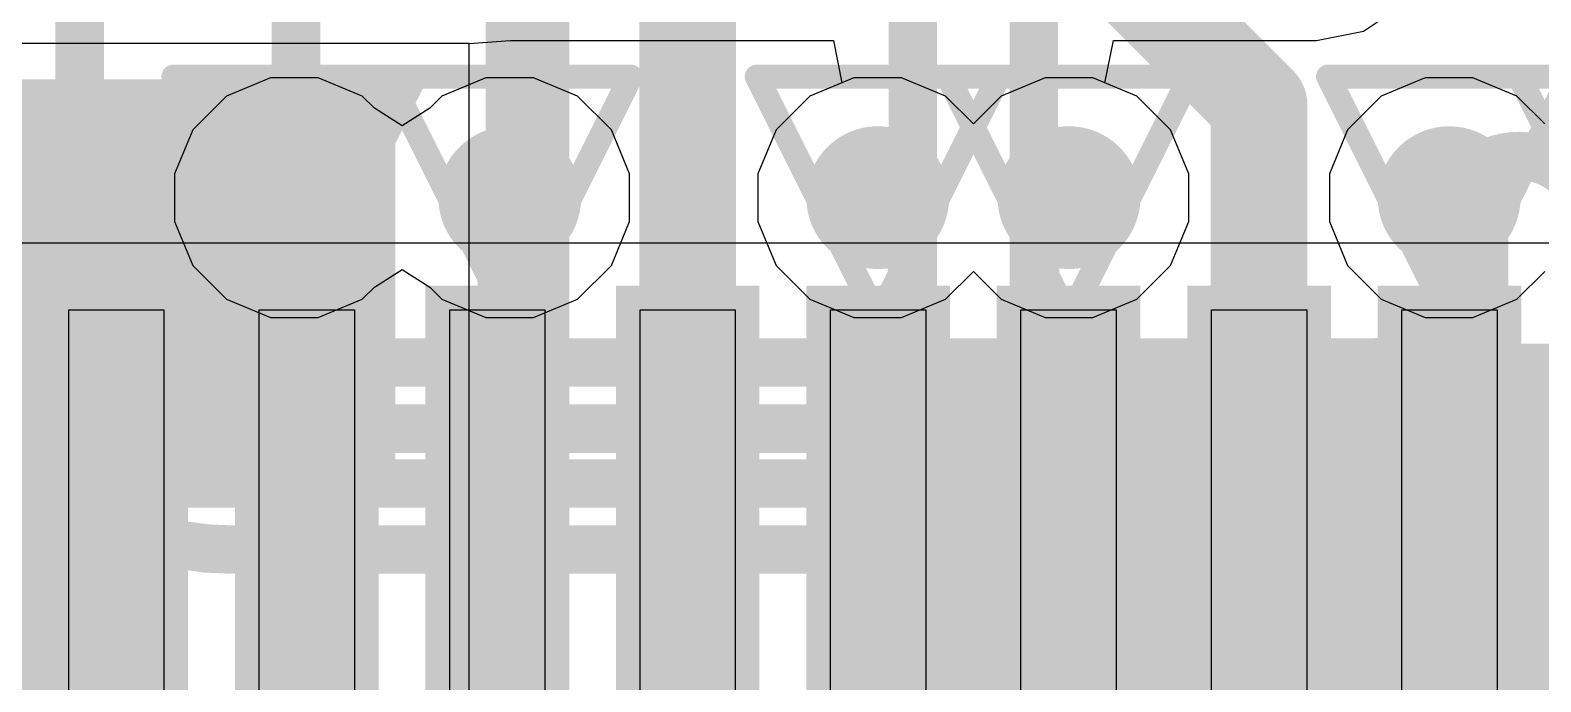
# Model space of a CAD drawing. Header units: inches. Extents: x -6 to 283, y -12 to 154.
# Drawn here: x 19.209 to 22.382, y -0.693 to 0.676 of the extents above; entities that cross this region are included whole.
import ezdxf

# ---------------------------------------------------------------- set-up
doc = ezdxf.new("R2010")
doc.units = ezdxf.units.IN
for name, color, linetype in [('Bottom Layer', 5, 'Continuous'), ('Bottom Overlay', 54, 'Continuous'), ('Bottom Paste', 16, 'Continuous'), ('Bottom Solder', 6, 'Continuous'), ('Drill Drawing', 1, 'Continuous'), ('GND-1', 16, 'Continuous'), ('GND-2', 90, 'Continuous'), ('GND-3', 216, 'Continuous'), ('GND-4', 54, 'Continuous'), ('PWR-1', 156, 'Continuous'), ('PWR-2', 130, 'Continuous'), ('Signal L1', 76, 'Continuous'), ('Signal L2', 6, 'Continuous'), ('Top Layer', 1, 'Continuous'), ('Top Paste', 8, 'Continuous'), ('Top Solder', 216, 'Continuous'), ('Via Holes', 16, 'Continuous')]:
    doc.layers.add(name, color=color, linetype=linetype)

# ---------------------------------------------------------------- blocks, each defined once
blk = doc.blocks.new('ESOP_8_B_53')
at = {"layer": 'Bottom Layer'}
for points in [[(-3.5085, 2.205), (-2.3085, 2.205), (-2.3085, 1.605), (-3.5085, 1.605)], [(-1.2, 1.65), (1.2, 1.65), (1.2, -1.65), (-1.2, -1.65)]]:
    blk.add_hatch(color=5, dxfattribs=at).paths.add_polyline_path(points)
at = {"layer": 'Bottom Paste'}
for points in [[(-3.5085, 2.205), (-2.3085, 2.205), (-2.3085, 1.605), (-3.5085, 1.605)], [(-1.2, 1.65), (1.2, 1.65), (1.2, -1.65), (-1.2, -1.65)]]:
    blk.add_hatch(color=16, dxfattribs=at).paths.add_polyline_path(points)
at = {"layer": 'Bottom Solder'}
for points in [[(-3.6101, 2.3066), (-2.2069, 2.3066), (-2.2069, 1.5034), (-3.6101, 1.5034)], [(-1.3016, 1.7516), (1.3016, 1.7516), (1.3016, -1.7516), (-1.3016, -1.7516)]]:
    blk.add_hatch(color=6, dxfattribs=at).paths.add_polyline_path(points)
at = {"layer": 'Bottom Overlay'}
blk.add_lwpolyline([(-1.905, -2.5146, 0.127, 0.127, 0), (-1.905, 2.5146, 0.127, 0.127, 0)], format="xyseb", dxfattribs=at)
blk = doc.blocks.new('QFN_64_EP_7_5_7_5__55')
at = {"layer": 'Top Layer'}
for points in [[(-4.3499, -0.0999), (-3.3499, -0.0999), (-3.3499, -0.2999), (-4.3499, -0.2999)], [(-4.3499, -0.4999), (-3.3499, -0.4999), (-3.3499, -0.6999), (-4.3499, -0.6999)], [(-4.3499, -0.9), (-3.3499, -0.9), (-3.3499, -1.1), (-4.3499, -1.1)], [(-4.3499, -1.3), (-3.3499, -1.3), (-3.3499, -1.5), (-4.3499, -1.5)], [(-4.3499, -1.7001), (-3.3499, -1.7001), (-3.3499, -1.9001), (-4.3499, -1.9001)], [(-4.3499, -2.0999), (-3.3499, -2.0999), (-3.3499, -2.2999), (-4.3499, -2.2999)], [(-4.3499, -2.4999), (-3.3499, -2.4999), (-3.3499, -2.6999), (-4.3499, -2.6999)], [(-4.3499, -2.9), (-3.3499, -2.9), (-3.3499, -3.1), (-4.3499, -3.1)]]:
    blk.add_hatch(color=1, dxfattribs=at).paths.add_polyline_path(points)
at = {"layer": 'Top Solder'}
for points in [[(-4.4007, -0.0491), (-3.2991, -0.0491), (-3.2991, -0.3507), (-4.4007, -0.3507)], [(-4.4007, -0.4491), (-3.2991, -0.4491), (-3.2991, -0.7507), (-4.4007, -0.7507)], [(-4.4007, -0.8492), (-3.2991, -0.8492), (-3.2991, -1.1508), (-4.4007, -1.1508)], [(-4.4007, -1.2492), (-3.2991, -1.2492), (-3.2991, -1.5508), (-4.4007, -1.5508)], [(-4.4007, -1.6493), (-3.2991, -1.6493), (-3.2991, -1.9509), (-4.4007, -1.9509)], [(-4.4007, -2.0491), (-3.2991, -2.0491), (-3.2991, -2.3507), (-4.4007, -2.3507)], [(-4.4007, -2.4491), (-3.2991, -2.4491), (-3.2991, -2.7507), (-4.4007, -2.7507)], [(-4.4007, -2.8492), (-3.2991, -2.8492), (-3.2991, -3.1508), (-4.4007, -3.1508)]]:
    blk.add_hatch(color=216, dxfattribs=at).paths.add_polyline_path(points)
at = {"layer": 'Top Paste'}
for p, q in [((-4.3499, -0.2999), (-4.3499, -0.0999)), ((-4.3499, -0.0999), (-3.3499, -0.0999)), ((-3.3499, -0.2999), (-4.3499, -0.2999)), ((-4.3499, -0.5), (-3.3499, -0.4999)), ((-4.3499, -0.6999), (-4.3499, -0.5)), ((-3.3499, -0.6999), (-4.3499, -0.6999)), ((-4.3499, -1.1), (-4.3499, -0.9)), ((-4.3499, -0.9), (-3.3499, -0.9)), ((-3.3499, -1.1), (-4.3499, -1.1)), ((-4.3499, -1.5), (-4.3499, -1.3)), ((-4.3499, -1.3), (-3.3499, -1.3)), ((-3.3499, -1.5001), (-4.3499, -1.5)), ((-4.3499, -1.9001), (-4.3499, -1.7001)), ((-4.3499, -1.7001), (-3.3499, -1.7001)), ((-3.3499, -1.9001), (-4.3499, -1.9001)), ((-4.3499, -2.2999), (-4.3499, -2.0999)), ((-4.3499, -2.0999), (-3.3499, -2.0999)), ((-3.3499, -2.2999), (-4.3499, -2.2999)), ((-4.3499, -2.6999), (-4.3499, -2.4999)), ((-4.3499, -2.4999), (-3.3499, -2.4999)), ((-3.3499, -2.6999), (-4.3499, -2.6999)), ((-4.3499, -3.1), (-4.3499, -2.9)), ((-4.3499, -2.9), (-3.3499, -2.9)), ((-3.3499, -3.1), (-4.3499, -3.1))]:
    blk.add_line(p, q, dxfattribs=at)

msp = doc.modelspace()

# ---------------------------------------------------------------- hatches: boundary and pattern name
at = {"layer": 'Bottom Layer'}
msp.add_hatch(color=5, dxfattribs=at).paths.add_polyline_path([(17.5702, -0.1292), (19.7477, -0.1292), (19.7477, 0.4708), (17.5702, 0.4708)])
h = msp.add_hatch(color=5, dxfattribs=at)
edge = h.paths.add_edge_path()
edge.add_arc((20.9893, 0.3242), 0.15, 0, 360)
h = msp.add_hatch(color=5, dxfattribs=at)
edge = h.paths.add_edge_path()
edge.add_arc((21.3909, 0.3242), 0.15, 0, 360)
at = {"layer": 'GND-1'}
h = msp.add_hatch(color=16, dxfattribs=at)
edge = h.paths.add_edge_path()
edge.add_arc((19.7641, 0.3242), 0.15, 0, 360)
h = msp.add_hatch(color=16, dxfattribs=at)
edge = h.paths.add_edge_path()
edge.add_arc((20.2165, 0.3242), 0.15, 0, 360)
h = msp.add_hatch(color=16, dxfattribs=at)
edge = h.paths.add_edge_path()
edge.add_arc((20.9893, 0.3242), 0.15, 0, 360)
h = msp.add_hatch(color=16, dxfattribs=at)
edge = h.paths.add_edge_path()
edge.add_arc((21.3909, 0.3242), 0.15, 0, 360)
h = msp.add_hatch(color=16, dxfattribs=at)
edge = h.paths.add_edge_path()
edge.add_arc((22.1893, 0.3242), 0.15, 0, 360)
at = {"layer": 'GND-2'}
h = msp.add_hatch(color=90, dxfattribs=at)
edge = h.paths.add_edge_path()
edge.add_arc((20.9893, 0.3242), 0.15, 0, 360)
h = msp.add_hatch(color=90, dxfattribs=at)
edge = h.paths.add_edge_path()
edge.add_arc((21.3909, 0.3242), 0.15, 0, 360)
at = {"layer": 'GND-3'}
h = msp.add_hatch(color=216, dxfattribs=at)
edge = h.paths.add_edge_path()
edge.add_arc((20.9893, 0.3242), 0.15, 0, 360)
h = msp.add_hatch(color=216, dxfattribs=at)
edge = h.paths.add_edge_path()
edge.add_arc((21.3909, 0.3242), 0.15, 0, 360)
at = {"layer": 'GND-4'}
h = msp.add_hatch(color=54, dxfattribs=at)
edge = h.paths.add_edge_path()
edge.add_arc((20.9893, 0.3242), 0.15, 0, 360)
h = msp.add_hatch(color=54, dxfattribs=at)
edge = h.paths.add_edge_path()
edge.add_arc((21.3909, 0.3242), 0.15, 0, 360)
at = {"layer": 'PWR-1'}
h = msp.add_hatch(color=156, dxfattribs=at)
edge = h.paths.add_edge_path()
edge.add_arc((20.9893, 0.3242), 0.15, 0, 360)
h = msp.add_hatch(color=156, dxfattribs=at)
edge = h.paths.add_edge_path()
edge.add_arc((21.3909, 0.3242), 0.15, 0, 360)
at = {"layer": 'PWR-2'}
h = msp.add_hatch(color=130, dxfattribs=at)
edge = h.paths.add_edge_path()
edge.add_arc((20.9893, 0.3242), 0.15, 0, 360)
h = msp.add_hatch(color=130, dxfattribs=at)
edge = h.paths.add_edge_path()
edge.add_arc((21.3909, 0.3242), 0.15, 0, 360)
at = {"layer": 'Signal L1'}
h = msp.add_hatch(color=76, dxfattribs=at)
edge = h.paths.add_edge_path()
edge.add_arc((19.7641, 0.3242), 0.15, 0, 360)
h = msp.add_hatch(color=76, dxfattribs=at)
edge = h.paths.add_edge_path()
edge.add_arc((20.2165, 0.3242), 0.15, 0, 360)
h = msp.add_hatch(color=76, dxfattribs=at)
edge = h.paths.add_edge_path()
edge.add_arc((20.9893, 0.3242), 0.15, 0, 360)
h = msp.add_hatch(color=76, dxfattribs=at)
edge = h.paths.add_edge_path()
edge.add_arc((21.3909, 0.3242), 0.15, 0, 360)
h = msp.add_hatch(color=76, dxfattribs=at)
edge = h.paths.add_edge_path()
edge.add_arc((22.1893, 0.3242), 0.15, 0, 360)
at = {"layer": 'Signal L2'}
h = msp.add_hatch(color=6, dxfattribs=at)
edge = h.paths.add_edge_path()
edge.add_arc((20.9893, 0.3242), 0.15, 0, 360)
h = msp.add_hatch(color=6, dxfattribs=at)
edge = h.paths.add_edge_path()
edge.add_arc((21.3909, 0.3242), 0.15, 0, 360)
at = {"layer": 'Top Layer'}
h = msp.add_hatch(color=1, dxfattribs=at)
edge = h.paths.add_edge_path()
edge.add_arc((19.7641, 0.3242), 0.15, 0, 360)
h = msp.add_hatch(color=1, dxfattribs=at)
edge = h.paths.add_edge_path()
edge.add_arc((20.2165, 0.3242), 0.15, 0, 360)
h = msp.add_hatch(color=1, dxfattribs=at)
edge = h.paths.add_edge_path()
edge.add_arc((20.9893, 0.3242), 0.15, 0, 360)
h = msp.add_hatch(color=1, dxfattribs=at)
edge = h.paths.add_edge_path()
edge.add_arc((21.3909, 0.3242), 0.15, 0, 360)
h = msp.add_hatch(color=1, dxfattribs=at)
edge = h.paths.add_edge_path()
edge.add_arc((22.1893, 0.3242), 0.15, 0, 360)
for points in [[(17.2012, -0.9117), (19.4901, -0.9117), (19.4901, 0.1507), (17.2012, 0.1507)], [(21.1122, -0.9117), (21.1122, 0.0883), (20.8901, 0.0883), (20.8901, -0.9117)], [(21.268, 0.0883), (21.268, -0.9117), (21.4901, -0.9117), (21.4901, 0.0883)], [(22.3123, -0.9117), (22.3123, 0.0883), (22.0902, 0.0883), (22.0902, -0.9117)]]:
    msp.add_hatch(color=1, dxfattribs=at).paths.add_polyline_path(points)
at = {"layer": 'Via Holes'}
h = msp.add_hatch(color=7, dxfattribs=at)
edge = h.paths.add_edge_path()
edge.add_arc((19.7641, 0.3242), 0.075, 0, 360)
h = msp.add_hatch(color=7, dxfattribs=at)
edge = h.paths.add_edge_path()
edge.add_arc((20.2165, 0.3242), 0.075, 0, 360)
h = msp.add_hatch(color=7, dxfattribs=at)
edge = h.paths.add_edge_path()
edge.add_arc((20.9893, 0.3242), 0.075, 0, 360)
h = msp.add_hatch(color=7, dxfattribs=at)
edge = h.paths.add_edge_path()
edge.add_arc((21.3909, 0.3242), 0.075, 0, 360)
h = msp.add_hatch(color=7, dxfattribs=at)
edge = h.paths.add_edge_path()
edge.add_arc((22.1893, 0.3242), 0.075, 0, 360)

# ---------------------------------------------------------------- linework, layer by layer
at = {"layer": 'Bottom Layer'}
for p, q in [((22.0095, 0.6738), (22.0935, 0.73)), ((21.9104, 0.6541), (22.0095, 0.6738)), ((19.9786, 0.6482), (17.1658, 0.6482)), ((20.1308, 0.6482), (19.9786, 0.6482)), ((20.1308, 0.6482), (20.2172, 0.6541)), ((20.1308, -5.8408), (20.1308, 0.6482)), ((20.1308, -5.8408), (20.1308, 0.6482)), ((20.2172, 0.6541), (20.896, 0.6541)), ((20.896, 0.6541), (20.9137, 0.5652)), ((21.4665, 0.5652), (21.4842, 0.6541)), ((21.4842, 0.6541), (21.9104, 0.6541)), ((20.9137, 0.5652), (20.8468, 0.5375)), ((21.5334, 0.5375), (21.4665, 0.5652)), ((20.8468, 0.5375), (20.776, 0.4667)), ((21.6042, 0.4667), (21.5334, 0.5375)), ((20.776, 0.4667), (20.7377, 0.3743)), ((21.6425, 0.3743), (21.6042, 0.4667)), ((20.7377, 0.3743), (20.7377, 0.2742)), ((21.6425, 0.2742), (21.6425, 0.3743)), ((20.7377, 0.2742), (20.776, 0.1817)), ((21.6042, 0.1817), (21.6425, 0.2742)), ((20.776, 0.1817), (20.8468, 0.1109)), ((21.1318, 0.1109), (21.1901, 0.1692)), ((21.1901, 0.1692), (21.2484, 0.1109)), ((21.5334, 0.1109), (21.6042, 0.1817)), ((20.8468, 0.1109), (20.9392, 0.0726)), ((21.0393, 0.0726), (21.1318, 0.1109)), ((21.2484, 0.1109), (21.3408, 0.0726)), ((21.4409, 0.0726), (21.5334, 0.1109)), ((20.9392, 0.0726), (21.0393, 0.0726)), ((21.3408, 0.0726), (21.4409, 0.0726))]:
    msp.add_line(p, q, dxfattribs=at)
at = {"layer": 'Drill Drawing'}
for points in [[(19.5101, 0.5782, 0.0508, 0.0508, 0), (20.0181, 0.5782, 0.0508, 0.0508, 0)], [(19.5101, 0.5782, 0.0508, 0.0508, 0), (19.7641, 0.0702, 0.0508, 0.0508, 0)], [(19.7641, 0.0702, 0.0508, 0.0508, 0), (20.0181, 0.5782, 0.0508, 0.0508, 0)], [(19.9625, 0.5782, 0.0508, 0.0508, 0), (20.4705, 0.5782, 0.0508, 0.0508, 0)], [(19.9625, 0.5782, 0.0508, 0.0508, 0), (20.2165, 0.0702, 0.0508, 0.0508, 0)], [(20.2165, 0.0702, 0.0508, 0.0508, 0), (20.4705, 0.5782, 0.0508, 0.0508, 0)], [(20.7353, 0.5782, 0.0508, 0.0508, 0), (21.2433, 0.5782, 0.0508, 0.0508, 0)], [(20.7353, 0.5782, 0.0508, 0.0508, 0), (20.9893, 0.0702, 0.0508, 0.0508, 0)], [(20.9893, 0.0702, 0.0508, 0.0508, 0), (21.2433, 0.5782, 0.0508, 0.0508, 0)], [(21.1369, 0.5782, 0.0508, 0.0508, 0), (21.6449, 0.5782, 0.0508, 0.0508, 0)], [(21.1369, 0.5782, 0.0508, 0.0508, 0), (21.3909, 0.0702, 0.0508, 0.0508, 0)], [(21.3909, 0.0702, 0.0508, 0.0508, 0), (21.6449, 0.5782, 0.0508, 0.0508, 0)], [(21.9353, 0.5782, 0.0508, 0.0508, 0), (22.4433, 0.5782, 0.0508, 0.0508, 0)], [(21.9353, 0.5782, 0.0508, 0.0508, 0), (22.1893, 0.0702, 0.0508, 0.0508, 0)], [(22.1893, 0.0702, 0.0508, 0.0508, 0), (22.4433, 0.5782, 0.0508, 0.0508, 0)], [(22.3369, 0.5782, 0.0508, 0.0508, 0), (22.8449, 0.5782, 0.0508, 0.0508, 0)], [(22.3369, 0.5782, 0.0508, 0.0508, 0), (22.5909, 0.0702, 0.0508, 0.0508, 0)]]:
    msp.add_lwpolyline(points, format="xyseb", dxfattribs=at)
for points in [[(19.4974, 0.5782, 0.0254, 0.0254, 1), (19.5228, 0.5782, 0.0254, 0.0254, 1)], [(19.4974, 0.5782, 0.0254, 0.0254, 1), (19.5228, 0.5782, 0.0254, 0.0254, 1)], [(19.9498, 0.5782, 0.0254, 0.0254, 1), (19.9752, 0.5782, 0.0254, 0.0254, 1)], [(19.9498, 0.5782, 0.0254, 0.0254, 1), (19.9752, 0.5782, 0.0254, 0.0254, 1)], [(20.0054, 0.5782, 0.0254, 0.0254, 1), (20.0308, 0.5782, 0.0254, 0.0254, 1)], [(20.0054, 0.5782, 0.0254, 0.0254, 1), (20.0308, 0.5782, 0.0254, 0.0254, 1)], [(20.4578, 0.5782, 0.0254, 0.0254, 1), (20.4832, 0.5782, 0.0254, 0.0254, 1)], [(20.4578, 0.5782, 0.0254, 0.0254, 1), (20.4832, 0.5782, 0.0254, 0.0254, 1)], [(20.7226, 0.5782, 0.0254, 0.0254, 1), (20.748, 0.5782, 0.0254, 0.0254, 1)], [(20.7226, 0.5782, 0.0254, 0.0254, 1), (20.748, 0.5782, 0.0254, 0.0254, 1)], [(21.1242, 0.5782, 0.0254, 0.0254, 1), (21.1496, 0.5782, 0.0254, 0.0254, 1)], [(21.1242, 0.5782, 0.0254, 0.0254, 1), (21.1496, 0.5782, 0.0254, 0.0254, 1)], [(21.2306, 0.5782, 0.0254, 0.0254, 1), (21.256, 0.5782, 0.0254, 0.0254, 1)], [(21.2306, 0.5782, 0.0254, 0.0254, 1), (21.256, 0.5782, 0.0254, 0.0254, 1)], [(21.6322, 0.5782, 0.0254, 0.0254, 1), (21.6576, 0.5782, 0.0254, 0.0254, 1)], [(21.6322, 0.5782, 0.0254, 0.0254, 1), (21.6576, 0.5782, 0.0254, 0.0254, 1)], [(21.9226, 0.5782, 0.0254, 0.0254, 1), (21.948, 0.5782, 0.0254, 0.0254, 1)], [(21.9226, 0.5782, 0.0254, 0.0254, 1), (21.948, 0.5782, 0.0254, 0.0254, 1)], [(22.3242, 0.5782, 0.0254, 0.0254, 1), (22.3496, 0.5782, 0.0254, 0.0254, 1)], [(22.3242, 0.5782, 0.0254, 0.0254, 1), (22.3496, 0.5782, 0.0254, 0.0254, 1)], [(19.7514, 0.0702, 0.0254, 0.0254, 1), (19.7768, 0.0702, 0.0254, 0.0254, 1)], [(19.7514, 0.0702, 0.0254, 0.0254, 1), (19.7768, 0.0702, 0.0254, 0.0254, 1)], [(20.2038, 0.0702, 0.0254, 0.0254, 1), (20.2292, 0.0702, 0.0254, 0.0254, 1)], [(20.2038, 0.0702, 0.0254, 0.0254, 1), (20.2292, 0.0702, 0.0254, 0.0254, 1)], [(20.9766, 0.0702, 0.0254, 0.0254, 1), (21.002, 0.0702, 0.0254, 0.0254, 1)], [(20.9766, 0.0702, 0.0254, 0.0254, 1), (21.002, 0.0702, 0.0254, 0.0254, 1)], [(21.3782, 0.0702, 0.0254, 0.0254, 1), (21.4036, 0.0702, 0.0254, 0.0254, 1)], [(21.3782, 0.0702, 0.0254, 0.0254, 1), (21.4036, 0.0702, 0.0254, 0.0254, 1)], [(22.1766, 0.0702, 0.0254, 0.0254, 1), (22.202, 0.0702, 0.0254, 0.0254, 1)], [(22.1766, 0.0702, 0.0254, 0.0254, 1), (22.202, 0.0702, 0.0254, 0.0254, 1)]]:
    msp.add_lwpolyline(points, format="xyseb", close=True, dxfattribs=at)
at = {"layer": 'GND-1'}
for p, q in [((19.7141, 0.5758), (19.6216, 0.5375)), ((19.8142, 0.5758), (19.7141, 0.5758)), ((19.9066, 0.5375), (19.8142, 0.5758)), ((20.1665, 0.5758), (20.074, 0.5375)), ((20.2666, 0.5758), (20.1665, 0.5758)), ((20.359, 0.5375), (20.2666, 0.5758)), ((20.9392, 0.5758), (20.8468, 0.5375)), ((21.0393, 0.5758), (20.9392, 0.5758)), ((21.1318, 0.5375), (21.0393, 0.5758)), ((21.3408, 0.5758), (21.2484, 0.5375)), ((21.4409, 0.5758), (21.3408, 0.5758)), ((21.5334, 0.5375), (21.4409, 0.5758)), ((22.1393, 0.5758), (22.0468, 0.5375)), ((22.2394, 0.5758), (22.1393, 0.5758)), ((22.3318, 0.5375), (22.2394, 0.5758)), ((19.6216, 0.5375), (19.5508, 0.4667)), ((19.9322, 0.5119), (19.9066, 0.5375)), ((19.9903, 0.4749), (19.9322, 0.5119)), ((20.0484, 0.5119), (19.9903, 0.4749)), ((20.074, 0.5375), (20.0484, 0.5119)), ((20.4298, 0.4667), (20.359, 0.5375)), ((20.8468, 0.5375), (20.776, 0.4667)), ((21.1901, 0.4792), (21.1318, 0.5375)), ((21.2484, 0.5375), (21.1901, 0.4792)), ((21.6042, 0.4667), (21.5334, 0.5375)), ((22.0468, 0.5375), (21.976, 0.4667)), ((22.3901, 0.4792), (22.3318, 0.5375)), ((19.5508, 0.4667), (19.5125, 0.3743)), ((20.4681, 0.3743), (20.4298, 0.4667)), ((20.776, 0.4667), (20.7377, 0.3743)), ((21.6425, 0.3743), (21.6042, 0.4667)), ((21.976, 0.4667), (21.9377, 0.3743)), ((19.5125, 0.3743), (19.5125, 0.2742)), ((20.4681, 0.2742), (20.4681, 0.3743)), ((20.7377, 0.3743), (20.7377, 0.2742)), ((21.6425, 0.2742), (21.6425, 0.3743)), ((21.9377, 0.3743), (21.9377, 0.2742)), ((19.5125, 0.2742), (19.5508, 0.1817)), ((20.4298, 0.1817), (20.4681, 0.2742)), ((20.7377, 0.2742), (20.776, 0.1817)), ((21.6042, 0.1817), (21.6425, 0.2742)), ((21.9377, 0.2742), (21.976, 0.1817)), ((19.5508, 0.1817), (19.6216, 0.1109)), ((19.9322, 0.1365), (19.9903, 0.1735)), ((19.9903, 0.1735), (20.0484, 0.1365)), ((20.359, 0.1109), (20.4298, 0.1817)), ((20.776, 0.1817), (20.8468, 0.1109)), ((21.1318, 0.1109), (21.1901, 0.1692)), ((21.1901, 0.1692), (21.2484, 0.1109)), ((21.5334, 0.1109), (21.6042, 0.1817)), ((21.976, 0.1817), (22.0468, 0.1109)), ((22.3318, 0.1109), (22.3901, 0.1692)), ((19.9066, 0.1109), (19.9322, 0.1365)), ((20.0484, 0.1365), (20.074, 0.1109)), ((19.6216, 0.1109), (19.7141, 0.0726)), ((19.8142, 0.0726), (19.9066, 0.1109)), ((20.074, 0.1109), (20.1665, 0.0726)), ((20.2666, 0.0726), (20.359, 0.1109)), ((20.8468, 0.1109), (20.9392, 0.0726)), ((21.0393, 0.0726), (21.1318, 0.1109)), ((21.2484, 0.1109), (21.3408, 0.0726)), ((21.4409, 0.0726), (21.5334, 0.1109)), ((22.0468, 0.1109), (22.1393, 0.0726)), ((22.2394, 0.0726), (22.3318, 0.1109)), ((19.7141, 0.0726), (19.8142, 0.0726)), ((20.1665, 0.0726), (20.2666, 0.0726)), ((20.9392, 0.0726), (21.0393, 0.0726)), ((21.3408, 0.0726), (21.4409, 0.0726)), ((22.1393, 0.0726), (22.2394, 0.0726))]:
    msp.add_line(p, q, dxfattribs=at)
at = {"layer": 'GND-2'}
for p, q in [((20.9392, 0.5758), (20.8468, 0.5375)), ((21.0393, 0.5758), (20.9392, 0.5758)), ((21.1318, 0.5375), (21.0393, 0.5758)), ((21.3408, 0.5758), (21.2484, 0.5375)), ((21.4409, 0.5758), (21.3408, 0.5758)), ((21.5334, 0.5375), (21.4409, 0.5758)), ((20.8468, 0.5375), (20.776, 0.4667)), ((21.1901, 0.4792), (21.1318, 0.5375)), ((21.2484, 0.5375), (21.1901, 0.4792)), ((21.6042, 0.4667), (21.5334, 0.5375)), ((20.776, 0.4667), (20.7377, 0.3743)), ((21.6425, 0.3743), (21.6042, 0.4667)), ((20.7377, 0.3743), (20.7377, 0.2742)), ((21.6425, 0.2742), (21.6425, 0.3743)), ((20.7377, 0.2742), (20.776, 0.1817)), ((21.6042, 0.1817), (21.6425, 0.2742)), ((20.776, 0.1817), (20.8468, 0.1109)), ((21.1318, 0.1109), (21.1901, 0.1692)), ((21.1901, 0.1692), (21.2484, 0.1109)), ((21.5334, 0.1109), (21.6042, 0.1817)), ((20.8468, 0.1109), (20.9392, 0.0726)), ((21.0393, 0.0726), (21.1318, 0.1109)), ((21.2484, 0.1109), (21.3408, 0.0726)), ((21.4409, 0.0726), (21.5334, 0.1109)), ((20.9392, 0.0726), (21.0393, 0.0726)), ((21.3408, 0.0726), (21.4409, 0.0726))]:
    msp.add_line(p, q, dxfattribs=at)
at = {"layer": 'GND-3'}
for p, q in [((20.9392, 0.5758), (20.8468, 0.5375)), ((21.0393, 0.5758), (20.9392, 0.5758)), ((21.1318, 0.5375), (21.0393, 0.5758)), ((21.3408, 0.5758), (21.2484, 0.5375)), ((21.4409, 0.5758), (21.3408, 0.5758)), ((21.5334, 0.5375), (21.4409, 0.5758)), ((20.8468, 0.5375), (20.776, 0.4667)), ((21.1901, 0.4792), (21.1318, 0.5375)), ((21.2484, 0.5375), (21.1901, 0.4792)), ((21.6042, 0.4667), (21.5334, 0.5375)), ((20.776, 0.4667), (20.7377, 0.3743)), ((21.6425, 0.3743), (21.6042, 0.4667)), ((20.7377, 0.3743), (20.7377, 0.2742)), ((21.6425, 0.2742), (21.6425, 0.3743)), ((20.7377, 0.2742), (20.776, 0.1817)), ((21.6042, 0.1817), (21.6425, 0.2742)), ((20.776, 0.1817), (20.8468, 0.1109)), ((21.1318, 0.1109), (21.1901, 0.1692)), ((21.1901, 0.1692), (21.2484, 0.1109)), ((21.5334, 0.1109), (21.6042, 0.1817)), ((20.8468, 0.1109), (20.9392, 0.0726)), ((21.0393, 0.0726), (21.1318, 0.1109)), ((21.2484, 0.1109), (21.3408, 0.0726)), ((21.4409, 0.0726), (21.5334, 0.1109)), ((20.9392, 0.0726), (21.0393, 0.0726)), ((21.3408, 0.0726), (21.4409, 0.0726))]:
    msp.add_line(p, q, dxfattribs=at)
at = {"layer": 'GND-4'}
for p, q in [((20.9392, 0.5758), (20.8468, 0.5375)), ((21.0393, 0.5758), (20.9392, 0.5758)), ((21.1318, 0.5375), (21.0393, 0.5758)), ((21.3408, 0.5758), (21.2484, 0.5375)), ((21.4409, 0.5758), (21.3408, 0.5758)), ((21.5334, 0.5375), (21.4409, 0.5758)), ((20.8468, 0.5375), (20.776, 0.4667)), ((21.1901, 0.4792), (21.1318, 0.5375)), ((21.2484, 0.5375), (21.1901, 0.4792)), ((21.6042, 0.4667), (21.5334, 0.5375)), ((20.776, 0.4667), (20.7377, 0.3743)), ((21.6425, 0.3743), (21.6042, 0.4667)), ((20.7377, 0.3743), (20.7377, 0.2742)), ((21.6425, 0.2742), (21.6425, 0.3743)), ((20.7377, 0.2742), (20.776, 0.1817)), ((21.6042, 0.1817), (21.6425, 0.2742)), ((20.776, 0.1817), (20.8468, 0.1109)), ((21.1318, 0.1109), (21.1901, 0.1692)), ((21.1901, 0.1692), (21.2484, 0.1109)), ((21.5334, 0.1109), (21.6042, 0.1817)), ((20.8468, 0.1109), (20.9392, 0.0726)), ((21.0393, 0.0726), (21.1318, 0.1109)), ((21.2484, 0.1109), (21.3408, 0.0726)), ((21.4409, 0.0726), (21.5334, 0.1109)), ((20.9392, 0.0726), (21.0393, 0.0726)), ((21.3408, 0.0726), (21.4409, 0.0726))]:
    msp.add_line(p, q, dxfattribs=at)
at = {"layer": 'PWR-1'}
for p, q in [((20.9392, 0.5758), (20.8468, 0.5375)), ((21.0393, 0.5758), (20.9392, 0.5758)), ((21.1318, 0.5375), (21.0393, 0.5758)), ((21.3408, 0.5758), (21.2484, 0.5375)), ((21.4409, 0.5758), (21.3408, 0.5758)), ((21.5334, 0.5375), (21.4409, 0.5758)), ((20.8468, 0.5375), (20.776, 0.4667)), ((21.1901, 0.4792), (21.1318, 0.5375)), ((21.2484, 0.5375), (21.1901, 0.4792)), ((21.6042, 0.4667), (21.5334, 0.5375)), ((20.776, 0.4667), (20.7377, 0.3743)), ((21.6425, 0.3743), (21.6042, 0.4667)), ((20.7377, 0.3743), (20.7377, 0.2742)), ((21.6425, 0.2742), (21.6425, 0.3743)), ((20.7377, 0.2742), (20.776, 0.1817)), ((21.6042, 0.1817), (21.6425, 0.2742)), ((20.776, 0.1817), (20.8468, 0.1109)), ((21.1318, 0.1109), (21.1901, 0.1692)), ((21.1901, 0.1692), (21.2484, 0.1109)), ((21.5334, 0.1109), (21.6042, 0.1817)), ((20.8468, 0.1109), (20.9392, 0.0726)), ((21.0393, 0.0726), (21.1318, 0.1109)), ((21.2484, 0.1109), (21.3408, 0.0726)), ((21.4409, 0.0726), (21.5334, 0.1109)), ((20.9392, 0.0726), (21.0393, 0.0726)), ((21.3408, 0.0726), (21.4409, 0.0726))]:
    msp.add_line(p, q, dxfattribs=at)
at = {"layer": 'PWR-2'}
for p, q in [((20.9392, 0.5758), (20.8468, 0.5375)), ((21.0393, 0.5758), (20.9392, 0.5758)), ((21.1318, 0.5375), (21.0393, 0.5758)), ((21.3408, 0.5758), (21.2484, 0.5375)), ((21.4409, 0.5758), (21.3408, 0.5758)), ((21.5334, 0.5375), (21.4409, 0.5758)), ((20.8468, 0.5375), (20.776, 0.4667)), ((21.1901, 0.4792), (21.1318, 0.5375)), ((21.2484, 0.5375), (21.1901, 0.4792)), ((21.6042, 0.4667), (21.5334, 0.5375)), ((20.776, 0.4667), (20.7377, 0.3743)), ((21.6425, 0.3743), (21.6042, 0.4667)), ((20.7377, 0.3743), (20.7377, 0.2742)), ((21.6425, 0.2742), (21.6425, 0.3743)), ((20.7377, 0.2742), (20.776, 0.1817)), ((21.6042, 0.1817), (21.6425, 0.2742)), ((20.776, 0.1817), (20.8468, 0.1109)), ((21.1318, 0.1109), (21.1901, 0.1692)), ((21.1901, 0.1692), (21.2484, 0.1109)), ((21.5334, 0.1109), (21.6042, 0.1817)), ((20.8468, 0.1109), (20.9392, 0.0726)), ((21.0393, 0.0726), (21.1318, 0.1109)), ((21.2484, 0.1109), (21.3408, 0.0726)), ((21.4409, 0.0726), (21.5334, 0.1109)), ((20.9392, 0.0726), (21.0393, 0.0726)), ((21.3408, 0.0726), (21.4409, 0.0726))]:
    msp.add_line(p, q, dxfattribs=at)
at = {"layer": 'Signal L1'}
for points in [[(19.3131, 0.1573, 0.1016, 0.1016, 0), (19.3131, 3.6633, 0.1016, 0.1016, 0)], [(19.7675, 0.3276, 0.1016, 0.1016, 0), (19.7675, 0.9573, 0.1016, 0.1016, 0)], [(20.2165, 0.3242, 0.1016, 0.1016, 0), (20.2165, 0.9573, 0.1016, 0.1016, 0)], [(22.1893, 0.3242, 0.1016, 0.1016, -0.414214), (22.2631, 0.2504, 0.1016, 0.1016, 0)], [(22.2631, 0.1253, 0.1016, 0.1016, 0), (22.2631, 0.2504, 0.1016, 0.1016, 0)], [(19.6313, -0.4149, 0.1016, 0.1016, -0.414214), (19.0591, 0.1573, 0.1016, 0.1016, 0)], [(19.6313, -0.1609, 0.1016, 0.1016, -0.414214), (19.3131, 0.1573, 0.1016, 0.1016, 0)], [(22.2631, 0.1253, 0.1016, 0.1016, 0), (22.2631, 0.1065, 0.1016, 0.1016, 0)], [(22.5171, 0.1065, 0.1016, 0.1016, -0.414214), (21.9957, -0.4149, 0.1016, 0.1016, 0)], [(22.2631, 0.1065, 0.1016, 0.1016, -0.414205), (21.9957, -0.1609, 0.1016, 0.1016, 0)], [(19.6313, -0.1609, 0.1016, 0.1016, 0), (21.9957, -0.1609, 0.1016, 0.1016, 0)], [(19.6313, -0.4149, 0.1016, 0.1016, 0), (21.9957, -0.4149, 0.1016, 0.1016, 0)]]:
    msp.add_lwpolyline(points, format="xyseb", dxfattribs=at)
for points in [[(19.7421, 0.3276, 0.0508, 0.0508, 1), (19.7929, 0.3276, 0.0508, 0.0508, 1)], [(20.1911, 0.3242, 0.0508, 0.0508, 1), (20.2419, 0.3242, 0.0508, 0.0508, 1)], [(22.1639, 0.3242, 0.0508, 0.0508, 1), (22.2147, 0.3242, 0.0508, 0.0508, 1)], [(22.2377, 0.2504, 0.0508, 0.0508, 1), (22.2885, 0.2504, 0.0508, 0.0508, 1)], [(22.2377, 0.2504, 0.0508, 0.0508, 1), (22.2885, 0.2504, 0.0508, 0.0508, 1)], [(19.2877, 0.1573, 0.0508, 0.0508, 1), (19.3385, 0.1573, 0.0508, 0.0508, 1)], [(19.2877, 0.1573, 0.0508, 0.0508, 1), (19.3385, 0.1573, 0.0508, 0.0508, 1)], [(22.2377, 0.1253, 0.0508, 0.0508, 1), (22.2885, 0.1253, 0.0508, 0.0508, 1)], [(22.2377, 0.1253, 0.0508, 0.0508, 1), (22.2885, 0.1253, 0.0508, 0.0508, 1)], [(22.2377, 0.1065, 0.0508, 0.0508, 1), (22.2885, 0.1065, 0.0508, 0.0508, 1)], [(22.2377, 0.1065, 0.0508, 0.0508, 1), (22.2885, 0.1065, 0.0508, 0.0508, 1)], [(19.6059, -0.1609, 0.0508, 0.0508, 1), (19.6567, -0.1609, 0.0508, 0.0508, 1)], [(19.6059, -0.1609, 0.0508, 0.0508, 1), (19.6567, -0.1609, 0.0508, 0.0508, 1)], [(21.9703, -0.1609, 0.0508, 0.0508, 1), (22.0211, -0.1609, 0.0508, 0.0508, 1)], [(21.9703, -0.1609, 0.0508, 0.0508, 1), (22.0211, -0.1609, 0.0508, 0.0508, 1)], [(19.6059, -0.4149, 0.0508, 0.0508, 1), (19.6567, -0.4149, 0.0508, 0.0508, 1)], [(19.6059, -0.4149, 0.0508, 0.0508, 1), (19.6567, -0.4149, 0.0508, 0.0508, 1)], [(21.9703, -0.4149, 0.0508, 0.0508, 1), (22.0211, -0.4149, 0.0508, 0.0508, 1)], [(21.9703, -0.4149, 0.0508, 0.0508, 1), (22.0211, -0.4149, 0.0508, 0.0508, 1)]]:
    msp.add_lwpolyline(points, format="xyseb", close=True, dxfattribs=at)
at = {"layer": 'Signal L2'}
for points in [[(21.0631, 0.3242, 0.1016, 0.1016, 0), (21.0631, 5.194, 0.1016, 0.1016, 0)], [(21.3171, 0.3242, 0.1016, 0.1016, 0), (21.3171, 1.0311, 0.1016, 0.1016, 0)], [(22.1836, 0.2593, 0.1016, 0.1016, -1), (22.4884, 0.2593, 0.1016, 0.1016, 0)], [(20.9893, 0.3242, 0.1016, 0.1016, 0), (21.0631, 0.3242, 0.1016, 0.1016, 0)], [(21.3171, 0.3242, 0.1016, 0.1016, 0), (21.3909, 0.3242, 0.1016, 0.1016, 0)], [(22.1836, 0.1306, 0.1016, 0.1016, 0), (22.1836, 0.2593, 0.1016, 0.1016, 0)], [(22.1836, 0.1306, 0.1016, 0.1016, -0.414214), (22.0312, -0.0218, 0.1016, 0.1016, 0)], [(19.1284, -0.0218, 0.1016, 0.1016, 0), (21.7925, -0.0218, 0.1016, 0.1016, 0)], [(21.7925, -0.0218, 0.1016, 0.1016, 0), (22.0312, -0.0218, 0.1016, 0.1016, 0)], [(19.1284, -0.2758, 0.1016, 0.1016, 0), (24.1481, -0.2758, 0.1016, 0.1016, 0)]]:
    msp.add_lwpolyline(points, format="xyseb", dxfattribs=at)
for points in [[(20.9639, 0.3242, 0.0508, 0.0508, 1), (21.0147, 0.3242, 0.0508, 0.0508, 1)], [(21.0377, 0.3242, 0.0508, 0.0508, 1), (21.0885, 0.3242, 0.0508, 0.0508, 1)], [(21.0377, 0.3242, 0.0508, 0.0508, 1), (21.0885, 0.3242, 0.0508, 0.0508, 1)], [(21.2917, 0.3242, 0.0508, 0.0508, 1), (21.3425, 0.3242, 0.0508, 0.0508, 1)], [(21.2917, 0.3242, 0.0508, 0.0508, 1), (21.3425, 0.3242, 0.0508, 0.0508, 1)], [(21.3655, 0.3242, 0.0508, 0.0508, 1), (21.4163, 0.3242, 0.0508, 0.0508, 1)], [(22.1582, 0.2593, 0.0508, 0.0508, 1), (22.209, 0.2593, 0.0508, 0.0508, 1)], [(22.1582, 0.2593, 0.0508, 0.0508, 1), (22.209, 0.2593, 0.0508, 0.0508, 1)], [(22.1582, 0.1306, 0.0508, 0.0508, 1), (22.209, 0.1306, 0.0508, 0.0508, 1)], [(22.1582, 0.1306, 0.0508, 0.0508, 1), (22.209, 0.1306, 0.0508, 0.0508, 1)], [(21.7671, -0.0218, 0.0508, 0.0508, 1), (21.8179, -0.0218, 0.0508, 0.0508, 1)], [(21.7671, -0.0218, 0.0508, 0.0508, 1), (21.8179, -0.0218, 0.0508, 0.0508, 1)], [(22.0058, -0.0218, 0.0508, 0.0508, 1), (22.0566, -0.0218, 0.0508, 0.0508, 1)], [(22.0058, -0.0218, 0.0508, 0.0508, 1), (22.0566, -0.0218, 0.0508, 0.0508, 1)]]:
    msp.add_lwpolyline(points, format="xyseb", close=True, dxfattribs=at)
at = {"layer": 'Top Layer'}
msp.add_line((26.7353, 0.2284), (17.5577, 0.2284), dxfattribs=at)
for points in [[(20.59, -0.4117, 0.2032, 0.2032, 0), (20.59, 0.838, 0.2032, 0.2032, 0)], [(21.4956, 0.8131, 0.2032, 0.2032, 0), (21.7902, 0.5186, 0.2032, 0.2032, 0)], [(21.7902, -0.4117, 0.2032, 0.2032, 0), (21.7902, 0.5186, 0.2032, 0.2032, 0)], [(19.7641, 0.3242, 0.1295, 0.1295, 0), (19.7672, 0.3212, 0.1295, 0.1295, 0)], [(19.7672, -0.3887, 0.1295, 0.1295, 0), (19.7672, 0.3212, 0.1295, 0.1295, 0)], [(20.2135, 0.3212, 0.1295, 0.1295, 0), (20.2165, 0.3242, 0.1295, 0.1295, 0)], [(20.2135, -0.3884, 0.1295, 0.1295, 0), (20.2135, 0.3212, 0.1295, 0.1295, 0)], [(20.9893, 0.3242, 0.1041, 0.1041, 0), (21.0618, 0.3242, 0.1041, 0.1041, 0)], [(21.0618, -0.4117, 0.1041, 0.1041, 0), (21.0618, 0.3242, 0.1041, 0.1041, 0)], [(21.3184, -0.4117, 0.1041, 0.1041, 0), (21.3184, 0.3242, 0.1041, 0.1041, 0)], [(21.3184, 0.3242, 0.1041, 0.1041, 0), (21.3909, 0.3242, 0.1041, 0.1041, 0)], [(22.1893, 0.3242, 0.1041, 0.1041, 0), (22.2618, 0.3242, 0.1041, 0.1041, 0)], [(22.2618, -0.4117, 0.1041, 0.1041, 0), (22.2618, 0.3242, 0.1041, 0.1041, 0)], [(17.3512, -0.3059, 0.1778, 0.1778, 0), (19.379, -0.3059, 0.1778, 0.1778, 0)], [(19.379, -0.3059, 0.1778, 0.1778, 0), (19.3901, -0.317, 0.1778, 0.1778, 0)], [(19.3901, -0.4117, 0.1778, 0.1778, 0), (19.3901, -0.317, 0.1778, 0.1778, 0)], [(18.3457, -0.4117, 0.1778, 0.1778, 0), (19.3901, -0.4117, 0.1778, 0.1778, 0)], [(19.7672, -0.3887, 0.1295, 0.1295, 0), (19.7902, -0.4117, 0.1295, 0.1295, 0)], [(20.1902, -0.4117, 0.1295, 0.1295, 0), (20.2135, -0.3884, 0.1295, 0.1295, 0)], [(20.9901, -0.4117, 0.1041, 0.1041, 0), (21.0618, -0.4117, 0.1041, 0.1041, 0)], [(21.3184, -0.4117, 0.1041, 0.1041, 0), (21.3901, -0.4117, 0.1041, 0.1041, 0)], [(22.1902, -0.4117, 0.1041, 0.1041, 0), (22.2618, -0.4117, 0.1041, 0.1041, 0)]]:
    msp.add_lwpolyline(points, format="xyseb", dxfattribs=at)
for points in [[(21.7394, 0.5186, 0.1016, 0.1016, 1), (21.841, 0.5186, 0.1016, 0.1016, 1)], [(21.7394, 0.5186, 0.1016, 0.1016, 1), (21.841, 0.5186, 0.1016, 0.1016, 1)], [(19.7317, 0.3242, 0.0648, 0.0648, 1), (19.7965, 0.3242, 0.0648, 0.0648, 1)], [(19.7348, 0.3212, 0.0648, 0.0648, 1), (19.7996, 0.3212, 0.0648, 0.0648, 1)], [(19.7348, 0.3212, 0.0648, 0.0648, 1), (19.7996, 0.3212, 0.0648, 0.0648, 1)], [(20.1811, 0.3212, 0.0648, 0.0648, 1), (20.2459, 0.3212, 0.0648, 0.0648, 1)], [(20.1811, 0.3212, 0.0648, 0.0648, 1), (20.2459, 0.3212, 0.0648, 0.0648, 1)], [(20.1841, 0.3242, 0.0648, 0.0648, 1), (20.2489, 0.3242, 0.0648, 0.0648, 1)], [(20.9632, 0.3242, 0.0521, 0.0521, 1), (21.0153, 0.3242, 0.0521, 0.0521, 1)], [(21.0358, 0.3242, 0.0521, 0.0521, 1), (21.0878, 0.3242, 0.0521, 0.0521, 1)], [(21.0358, 0.3242, 0.0521, 0.0521, 1), (21.0878, 0.3242, 0.0521, 0.0521, 1)], [(21.2923, 0.3242, 0.0521, 0.0521, 1), (21.3444, 0.3242, 0.0521, 0.0521, 1)], [(21.2923, 0.3242, 0.0521, 0.0521, 1), (21.3444, 0.3242, 0.0521, 0.0521, 1)], [(21.3648, 0.3242, 0.0521, 0.0521, 1), (21.4169, 0.3242, 0.0521, 0.0521, 1)], [(22.1633, 0.3242, 0.0521, 0.0521, 1), (22.2153, 0.3242, 0.0521, 0.0521, 1)], [(22.2358, 0.3242, 0.0521, 0.0521, 1), (22.2879, 0.3242, 0.0521, 0.0521, 1)], [(22.2358, 0.3242, 0.0521, 0.0521, 1), (22.2879, 0.3242, 0.0521, 0.0521, 1)], [(19.3346, -0.3059, 0.0889, 0.0889, 1), (19.4235, -0.3059, 0.0889, 0.0889, 1)], [(19.3346, -0.3059, 0.0889, 0.0889, 1), (19.4235, -0.3059, 0.0889, 0.0889, 1)], [(19.3457, -0.317, 0.0889, 0.0889, 1), (19.4346, -0.317, 0.0889, 0.0889, 1)], [(19.3457, -0.317, 0.0889, 0.0889, 1), (19.4346, -0.317, 0.0889, 0.0889, 1)], [(20.5392, -0.4117, 0.1016, 0.1016, 1), (20.6408, -0.4117, 0.1016, 0.1016, 1)], [(21.7394, -0.4117, 0.1016, 0.1016, 1), (21.841, -0.4117, 0.1016, 0.1016, 1)], [(19.3457, -0.4117, 0.0889, 0.0889, 1), (19.4346, -0.4117, 0.0889, 0.0889, 1)], [(19.3457, -0.4117, 0.0889, 0.0889, 1), (19.4346, -0.4117, 0.0889, 0.0889, 1)], [(19.7348, -0.3887, 0.0648, 0.0648, 1), (19.7996, -0.3887, 0.0648, 0.0648, 1)], [(19.7348, -0.3887, 0.0648, 0.0648, 1), (19.7996, -0.3887, 0.0648, 0.0648, 1)], [(19.7578, -0.4117, 0.0648, 0.0648, 1), (19.8225, -0.4117, 0.0648, 0.0648, 1)], [(20.1578, -0.4117, 0.0648, 0.0648, 1), (20.2226, -0.4117, 0.0648, 0.0648, 1)], [(20.1811, -0.3884, 0.0648, 0.0648, 1), (20.2459, -0.3884, 0.0648, 0.0648, 1)], [(20.1811, -0.3884, 0.0648, 0.0648, 1), (20.2459, -0.3884, 0.0648, 0.0648, 1)], [(20.964, -0.4117, 0.0521, 0.0521, 1), (21.0161, -0.4117, 0.0521, 0.0521, 1)], [(21.0358, -0.4117, 0.0521, 0.0521, 1), (21.0878, -0.4117, 0.0521, 0.0521, 1)], [(21.0358, -0.4117, 0.0521, 0.0521, 1), (21.0878, -0.4117, 0.0521, 0.0521, 1)], [(21.2923, -0.4117, 0.0521, 0.0521, 1), (21.3444, -0.4117, 0.0521, 0.0521, 1)], [(21.2923, -0.4117, 0.0521, 0.0521, 1), (21.3444, -0.4117, 0.0521, 0.0521, 1)], [(21.3641, -0.4117, 0.0521, 0.0521, 1), (21.4161, -0.4117, 0.0521, 0.0521, 1)], [(22.1642, -0.4117, 0.0521, 0.0521, 1), (22.2162, -0.4117, 0.0521, 0.0521, 1)], [(22.2358, -0.4117, 0.0521, 0.0521, 1), (22.2879, -0.4117, 0.0521, 0.0521, 1)], [(22.2358, -0.4117, 0.0521, 0.0521, 1), (22.2879, -0.4117, 0.0521, 0.0521, 1)]]:
    msp.add_lwpolyline(points, format="xyseb", close=True, dxfattribs=at)

# ---------------------------------------------------------------- block references
msp.add_blockref('ESOP_8_B_53', (22.1832, -1.7342))
at = {"rotation": 270}
msp.add_blockref('QFN_64_EP_7_5_7_5__55', (22.3901, -4.2616), dxfattribs=at)

doc.saveas('drawing.dxf')
